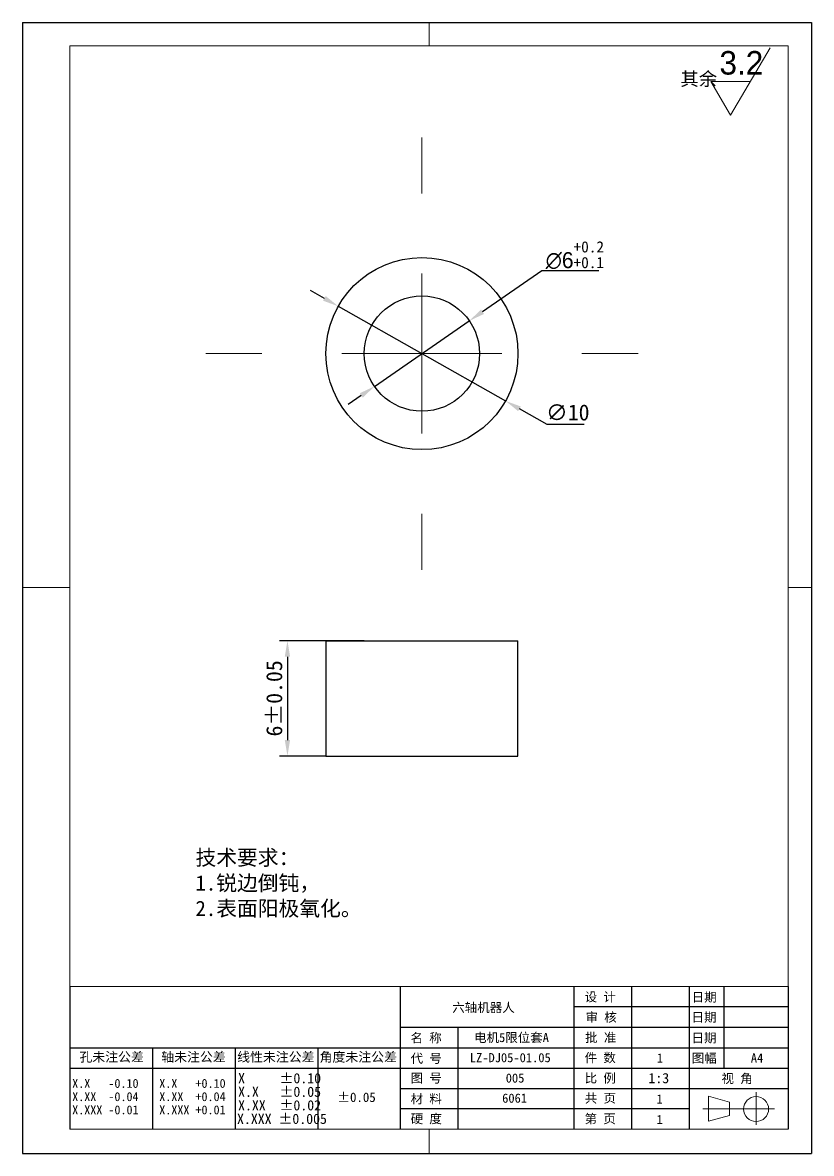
# Model space of a CAD drawing. Header units: millimetres. Extents: x 13 to 7248, y -1201 to 1478.
# Drawn here: x 5790.8 to 5831.9, y -1198.2 to -1139.4 of the extents above; entities that cross this region are included whole.
import ezdxf

# ---------------------------------------------------------------- set-up
doc = ezdxf.new("R2010")
doc.units = ezdxf.units.MM
doc.header["$LTSCALE"] = 5
doc.header["$PDSIZE"] = -1
for name, pattern in [('CENTER2', [28.575, 19.05, -3.175, 3.175, -3.175]), ('SLD-中心线', [34.29, 30.48, -1.27, 1.27, -1.27]), ('SLD-实线', [0])]:
    doc.linetypes.add(name, pattern=pattern)
doc.layers.get('0').update_dxf_attribs({"lineweight": 30})
doc.layers.add('中心线层', color=1, linetype='CENTER2', lineweight=13)
doc.layers.add('粗实线', color=7, linetype='SLD-实线', lineweight=15)
for name, color, linetype in [('图框', 7, 'SLD-实线'), ('文字层', 7, 'SLD-实线'), ('标注层', 96, 'SLD-实线')]:
    doc.layers.add(name, color=color, linetype=linetype)
doc.styles.add('SLDTEXTSTYLE0', font='')
doc.styles.add('SLDTEXTSTYLE1', font='', dxfattribs={"bigfont": 'bigfont'})
doc.styles.add('SLDTEXTSTYLE2', font='')
doc.styles.add('SLDTEXTSTYLE3', font='', dxfattribs={"bigfont": 'bigfont'})
doc.styles.get("Standard").update_dxf_attribs({"font": ''})
doc.styles.get('SLDTEXTSTYLE0').set_extended_font_data('汉仪长仿宋体')
doc.styles.get('SLDTEXTSTYLE1').set_extended_font_data('宋体')
doc.styles.get('SLDTEXTSTYLE2').set_extended_font_data('宋体')
doc.styles.get('SLDTEXTSTYLE3').set_extended_font_data('汉仪长仿宋体')
doc.styles.get('Standard').set_extended_font_data('SimSun')
doc.dimstyles.new('副本 1-3', dxfattribs={"dimscale": 0.333333, "dimtxt": 2.5, "dimasz": 2.5, "dimexe": 1.25, "dimexo": 0, "dimtad": 1, "dimtoh": 1, "dimtxsty": 'Standard', "dimcen": 2.5, "dimclrt": 256, "dimadec": 0, "dimazin": 0, "dimtfac": 1, "dimtmove": 0, "dimatfit": 3, "dimfxl": 0, "dimarcsym": 0})

# ---------------------------------------------------------------- blocks, each defined once
blk = doc.blocks.new('SW_NOTE_0')
at = {"color": 0, "linetype": 'Continuous', "lineweight": 0, "char_height": 10.583, "attachment_point": 2}
for s, insert in [('X     ±0.10', (35.9, 12.3)), ('X.X   ±0.05', (35.9, -1.8)), ('X.XX  ±0.02', (35.9, -15.9)), (' X.XXX ±0.005', (34.8, -30))]:
    blk.add_mtext(s, dxfattribs=dict(at, insert=insert))
blk = doc.blocks.new('SW_NOTE_1')
at = {"color": 0, "linetype": 'Continuous', "lineweight": 0, "char_height": 12.312, "attachment_point": 2, "style": 'SLDTEXTSTYLE2'}
for s, insert in [('X.X   -0.10', (38.1, 14.3)), ('X.XX  -0.04', (38.1, -4.1)), ('X.XXX -0.01', (38.1, -22.5))]:
    blk.add_mtext(s, dxfattribs=dict(at, insert=insert))
blk = doc.blocks.new('SW_NOTE_2')
at = {"color": 0, "linetype": 'Continuous', "lineweight": 0, "char_height": 12.312, "attachment_point": 2, "style": 'SLDTEXTSTYLE2'}
for s, insert in [('X.X   +0.10', (38.1, 14.3)), ('X.XX  +0.04', (38.1, -4.1)), ('X.XXX +0.01', (38.1, -22.5))]:
    blk.add_mtext(s, dxfattribs=dict(at, insert=insert))
blk = doc.blocks.new('SW_SFSYMBOL_0')
at = {"color": 0, "linetype": 'SLD-实线', "lineweight": 0}
for p, q in [((8.23, -25), (37.72, 25)), ((8.23, -25), (-6.52, 0)), ((22.98, 0), (-6.52, 0))]:
    blk.add_line(p, q, dxfattribs=at)
at = {"color": 0, "linetype": 'SLD-实线', "lineweight": 0, "insert": (0, 22.56), "char_height": 17.5, "attachment_point": 1, "style": 'SLDTEXTSTYLE3'}
blk.add_mtext('3.2', dxfattribs=at)
blk = doc.blocks.new('*D603')
at = {"layer": 'Defpoints', "color": 0}
for p in [(5814.068, -1154.899), (5809.131, -1158.308)]:
    blk.add_point(p, dxfattribs=at)
at = {"layer": '标注层', "color": 0, "lineweight": -2}
for p, q in [((5817.834, -1152.299), (5814.754, -1154.426)), ((5820.811, -1152.299), (5817.834, -1152.299)), ((5809.131, -1158.308), (5814.068, -1154.899)), ((5808.445, -1158.781), (5807.759, -1159.255))]:
    blk.add_line(p, q, dxfattribs=at)
at = {"layer": '标注层', "color": 0}
for points in [[(5814.675, -1154.311), (5814.833, -1154.54), (5814.068, -1154.899)], [(5808.366, -1158.667), (5808.524, -1158.896), (5809.131, -1158.308)]]:
    blk.add_solid(points, dxfattribs=at)
at = {"layer": '标注层', "insert": (5818.042, -1150.756), "char_height": 0.83333, "attachment_point": 1}
blk.add_mtext('{\\fMS PGothic|b0|i0|c128|p34;∅6\\fSimSun|b0|i0|c134|p2;\\H0.7x;\\S+0.2^ +0.1;}', dxfattribs=at)
blk = doc.blocks.new('SW_CENTERMARKSYMBOL_0')
at = {"color": 0, "linetype": 'SLD-实线', "lineweight": 0}
for p, q in [((0, 8.333), (0, 11.25)), ((0, 0), (0, 4.167)), ((-8.333, 0), (-11.25, 0)), ((0, 0), (-4.167, 0)), ((0, 0), (0, -4.167)), ((0, 0), (4.167, 0)), ((8.333, 0), (11.25, 0)), ((0, -8.333), (0, -11.25))]:
    blk.add_line(p, q, dxfattribs=at)
blk = doc.blocks.new('*D604')
at = {"layer": 'Defpoints', "color": 0}
for p in [(5808.6, -1171.551), (5804.6, -1177.551), (5806.6, -1177.551)]:
    blk.add_point(p, dxfattribs=at)
at = {"layer": '标注层', "color": 0, "lineweight": -2}
for p, q in [((5808.6, -1171.551), (5804.183, -1171.551)), ((5804.6, -1172.385), (5804.6, -1176.718)), ((5806.6, -1177.551), (5804.183, -1177.551))]:
    blk.add_line(p, q, dxfattribs=at)
at = {"layer": '标注层', "color": 0}
for points in [[(5804.461, -1172.385), (5804.739, -1172.385), (5804.6, -1171.551)], [(5804.461, -1176.718), (5804.739, -1176.718), (5804.6, -1177.551)]]:
    blk.add_solid(points, dxfattribs=at)
at = {"layer": '标注层', "insert": (5803.493, -1174.551), "char_height": 0.8333, "attachment_point": 2, "rotation": 90}
blk.add_mtext('6%%p0.05', dxfattribs=at)
blk = doc.blocks.new('*D703')
at = {"layer": 'Defpoints', "color": 0}
for p in [(5807.248, -1154.141), (5815.951, -1159.066)]:
    blk.add_point(p, dxfattribs=at)
at = {"layer": '标注层', "color": 0, "lineweight": -2}
for p, q in [((5806.523, -1153.73), (5805.798, -1153.32)), ((5807.248, -1154.141), (5815.951, -1159.066)), ((5818.127, -1160.298), (5816.676, -1159.477)), ((5820.049, -1160.298), (5818.127, -1160.298))]:
    blk.add_line(p, q, dxfattribs=at)
at = {"layer": '标注层', "color": 0}
for points in [[(5806.591, -1153.609), (5806.455, -1153.851), (5807.248, -1154.141)], [(5816.745, -1159.356), (5816.608, -1159.598), (5815.951, -1159.066)]]:
    blk.add_solid(points, dxfattribs=at)
at = {"layer": '标注层', "insert": (5819.192, -1159.673), "char_height": 0.8333, "attachment_point": 5}
blk.add_mtext('∅10', dxfattribs=at)

msp = doc.modelspace()

# ---------------------------------------------------------------- linework, layer by layer
for p, q in [((5806.5996, -1171.5512), (5806.5996, -1177.5512)), ((5806.5996, -1171.5512), (5811.5996, -1171.5512)), ((5811.5996, -1171.5512), (5816.5996, -1171.5512)), ((5816.5996, -1177.5512), (5816.5996, -1171.5512)), ((5806.5996, -1177.5512), (5811.5996, -1177.5512)), ((5811.5996, -1177.5512), (5816.5996, -1177.5512))]:
    msp.add_line(p, q)
for radius in [5, 3]:
    msp.add_circle((5811.5996, -1156.6034), radius)
at = {"layer": '图框'}
for p, q in [((5790.8138, -1139.3753), (5831.8738, -1139.3753)), ((5790.8138, -1139.3753), (5790.8138, -1198.2353)), ((5831.8738, -1139.3753), (5831.8738, -1198.2353)), ((5790.8138, -1198.2353), (5831.8738, -1198.2353))]:
    msp.add_line(p, q, dxfattribs=at)
at = {"layer": '文字层'}
for p, q in [((5793.2738, -1189.5553), (5793.2738, -1196.9753)), ((5810.4738, -1189.5553), (5810.4738, -1196.9753)), ((5819.5138, -1189.5553), (5819.5138, -1196.9753)), ((5822.5138, -1189.5553), (5822.5138, -1196.9753)), ((5825.5138, -1189.5553), (5825.5138, -1196.9753)), ((5827.3138, -1189.5553), (5827.3138, -1193.7953)), ((5830.6738, -1189.5553), (5830.6738, -1196.9753)), ((5830.6738, -1190.6153), (5819.5138, -1190.6153)), ((5830.6738, -1191.6753), (5810.4738, -1191.6753)), ((5813.4738, -1191.6753), (5813.4738, -1196.9753)), ((5793.2738, -1192.7353), (5830.6738, -1192.7353)), ((5797.5738, -1192.7353), (5797.5738, -1196.9753)), ((5801.8738, -1192.7353), (5801.8738, -1196.9753)), ((5806.1738, -1192.7353), (5806.1738, -1196.9753)), ((5793.2738, -1193.7953), (5830.6738, -1193.7953)), ((5810.4738, -1194.8553), (5830.6738, -1194.8553)), ((5825.5138, -1195.9153), (5810.4738, -1195.9153))]:
    msp.add_line(p, q, dxfattribs=at)
at = {"layer": '文字层', "color": 7, "linetype": 'SLD-中心线', "lineweight": 0}
for p, q in [((5828.9966, -1195.044), (5828.9966, -1196.7411)), ((5826.2313, -1195.9153), (5827.8812, -1195.9153)), ((5827.8812, -1195.9153), (5829.9477, -1195.9153))]:
    msp.add_line(p, q, dxfattribs=at)
at = {"layer": '粗实线'}
for p, q in [((5811.9738, -1140.5753), (5811.9738, -1139.3753)), ((5793.2738, -1140.5753), (5830.6738, -1140.5753)), ((5793.2738, -1140.5753), (5793.2738, -1196.9753)), ((5830.6738, -1140.5753), (5830.6738, -1196.9753)), ((5793.2738, -1168.7753), (5790.8138, -1168.7753)), ((5830.6738, -1168.7753), (5831.8738, -1168.7753)), ((5793.2738, -1189.5553), (5830.6738, -1189.5553)), ((5826.5101, -1195.2653), (5826.5101, -1196.5653)), ((5827.6139, -1195.5674), (5826.5101, -1195.2653)), ((5827.6139, -1196.2632), (5827.6139, -1195.5674)), ((5826.5101, -1196.5653), (5827.6139, -1196.2632)), ((5793.2738, -1196.9753), (5830.6738, -1196.9753)), ((5793.2738, -1196.9753), (5830.6738, -1196.9753)), ((5811.9738, -1196.9753), (5811.9738, -1198.2353))]:
    msp.add_line(p, q, dxfattribs=at)
msp.add_circle((5828.9966, -1195.9263), 0.65, dxfattribs=at)

# ---------------------------------------------------------------- block references
at = {"layer": '中心线层', "ltscale": 0.2}
msp.add_blockref('SW_CENTERMARKSYMBOL_0', (5811.5996, -1156.6034), dxfattribs=at)
at = {"layer": '文字层'}
for name, p, xscale, yscale, zscale in [('SW_SFSYMBOL_0', (5827.0892, -1142.4346), 0.06999999999970896, 0.06999999999993634, 0.07), ('SW_NOTE_1', (5793.6934, -1194.8966), 0.0374999999994543, 0.03749999999990905, 0.03750000000000001), ('SW_NOTE_2', (5798.2251, -1194.8966), 0.0374999999994543, 0.03749999999990905, 0.03750000000000001)]:
    msp.add_blockref(name, p, dxfattribs=dict(at, xscale=xscale, yscale=yscale, zscale=zscale))
at = {"layer": '文字层', "color": 7, "linetype": 'Continuous', "lineweight": 0, "xscale": 0.0499999999992724, "yscale": 0.04999999999995453, "zscale": 0.05}
msp.add_blockref('SW_NOTE_0', (5802.3954, -1194.6725), dxfattribs=at)

# ---------------------------------------------------------------- texts
at = {"layer": '文字层'}
for s, insert, char_height, attachment_point, style in [('其余', (5825.0567, -1141.9549), 0.7, 1, 'SLDTEXTSTYLE0'), ('设 计', (5820.8827, -1189.8541), 0.47625, 2, 'SLDTEXTSTYLE2'), ('日期', (5826.293, -1189.8635), 0.47625, 2, 'SLDTEXTSTYLE2'), ('审 核', (5820.9301, -1190.9104), 0.47625, 2, 'SLDTEXTSTYLE2'), ('日期', (5826.2875, -1190.9067), 0.47625, 2, 'SLDTEXTSTYLE2'), ('名 称', (5811.8183, -1191.9841), 0.47625, 2, 'SLDTEXTSTYLE2'), ('批 准', (5820.9071, -1191.9658), 0.47625, 2, 'SLDTEXTSTYLE2'), ('日期', (5826.2842, -1191.9851), 0.47625, 2, 'SLDTEXTSTYLE2'), ('孔未注公差', (5795.4491, -1192.9693), 0.4925, 2, 'SLDTEXTSTYLE2'), ('轴未注公差', (5799.7083, -1192.9693), 0.4925, 2, 'SLDTEXTSTYLE2'), ('线性未注公差', (5803.9956, -1192.9693), 0.4925, 2, 'SLDTEXTSTYLE2'), ('角度未注公差', (5808.2857, -1192.9693), 0.4925, 2, 'SLDTEXTSTYLE2'), ('代 号', (5811.8243, -1193.0489), 0.47625, 2, 'SLDTEXTSTYLE2'), ('件 数', (5820.8827, -1193.0142), 0.47625, 2, 'SLDTEXTSTYLE2'), ('图幅', (5826.2959, -1193.0354), 0.47625, 2, 'SLDTEXTSTYLE2'), ('A4', (5829.0457, -1193.0303), 0.47625, 2, 'SLDTEXTSTYLE1'), ('图 号', (5811.8243, -1194.0757), 0.47625, 2, 'SLDTEXTSTYLE2'), ('比 例', (5820.8827, -1194.0757), 0.47625, 2, 'SLDTEXTSTYLE2'), ('1:3', (5823.9321, -1194.0514), 0.52917, 2, 'SLDTEXTSTYLE1'), ('视 角', (5828.0061, -1194.0972), 0.47625, 2, 'SLDTEXTSTYLE2'), ('±0.05', (5808.1919, -1195.0678), 0.4925, 2, 'SLDTEXTSTYLE1'), ('材 料', (5811.8243, -1195.1536), 0.47625, 2, 'SLDTEXTSTYLE2'), ('共 页', (5820.8903, -1195.121), 0.47625, 2, 'SLDTEXTSTYLE2'), ('1', (5823.9734, -1195.1666), 0.4763, 2, 'SLDTEXTSTYLE1'), ('硬 度', (5811.8243, -1196.1926), 0.47625, 2, 'SLDTEXTSTYLE2'), ('第 页', (5820.8827, -1196.1926), 0.47625, 2, 'SLDTEXTSTYLE2'), ('1', (5823.9765, -1196.2321), 0.4763, 2, 'SLDTEXTSTYLE1')]:
    msp.add_mtext(s, dxfattribs=dict(at, insert=insert, char_height=char_height, attachment_point=attachment_point, style=style))
at = {"layer": '文字层', "color": 7, "linetype": 'SLD-实线', "lineweight": 0, "insert": (5799.8126, -1182.4419), "char_height": 0.79296, "attachment_point": 1, "style": 'SLDTEXTSTYLE2'}
msp.add_mtext('技术要求：\\P1.锐边倒钝，\\P2.表面阳极氧化。', dxfattribs=at)
at = {"layer": '文字层', "color": 7, "linetype": 'Continuous', "lineweight": 0, "attachment_point": 2}
for s, insert, char_height, style in [('六轴机器人', (5814.8033, -1190.4023), 0.47625, 'SLDTEXTSTYLE2'), ('电机5限位套A', (5816.2632, -1191.9658), 0.47625, 'SLDTEXTSTYLE2'), ('LZ-DJ05-01.05', (5816.2012, -1193.0142), 0.47625, 'SLDTEXTSTYLE1'), ('1', (5823.9879, -1193.0354), 0.4763, 'SLDTEXTSTYLE1'), ('005', (5816.4493, -1194.0757), 0.47625, 'SLDTEXTSTYLE1'), ('6061', (5816.4245, -1195.121), 0.47625, 'SLDTEXTSTYLE1')]:
    msp.add_mtext(s, dxfattribs=dict(at, insert=insert, char_height=char_height, style=style))

# ---------------------------------------------------------------- dimensions: what is measured, and where the dimension line sits
at = {"layer": '标注层'}
dim = msp.add_diameter_dim_2p(p1=(5809.1309, -1158.3079), p2=(5814.0684, -1154.899), text='{\\fMS PGothic|b0|i0|c128|p34;<>\\fSimSun|b0|i0|c134|p2;\\H0.7x;\\S+0.2^ +0.1;}', dimstyle='副本 1-3', dxfattribs=at)
dim.commit()
dim.dimension.update_dxf_attribs({"geometry": '*D603', "text_midpoint": (5819.4266, -1152.2994), "dimtype": 163})
dim = msp.add_diameter_dim_2p(p1=(5807.2482, -1154.1406), p2=(5815.951, -1159.0662), dimstyle='副本 1-3', dxfattribs=at)
dim.commit()
dim.dimension.update_dxf_attribs({"geometry": '*D703', "text_midpoint": (5819.1919, -1159.6726)})
dim = msp.add_linear_dim(base=(5804.5996, -1177.5512), p1=(5808.5996, -1171.5512), p2=(5806.5996, -1177.5512), angle=90, text='<>%%p0.05', dimstyle='副本 1-3', dxfattribs=at)
dim.commit()
dim.dimension.update_dxf_attribs({"geometry": '*D604', "text_midpoint": (5804.5996, -1174.5512), "dimtype": 160})

doc.saveas('drawing.dxf')
